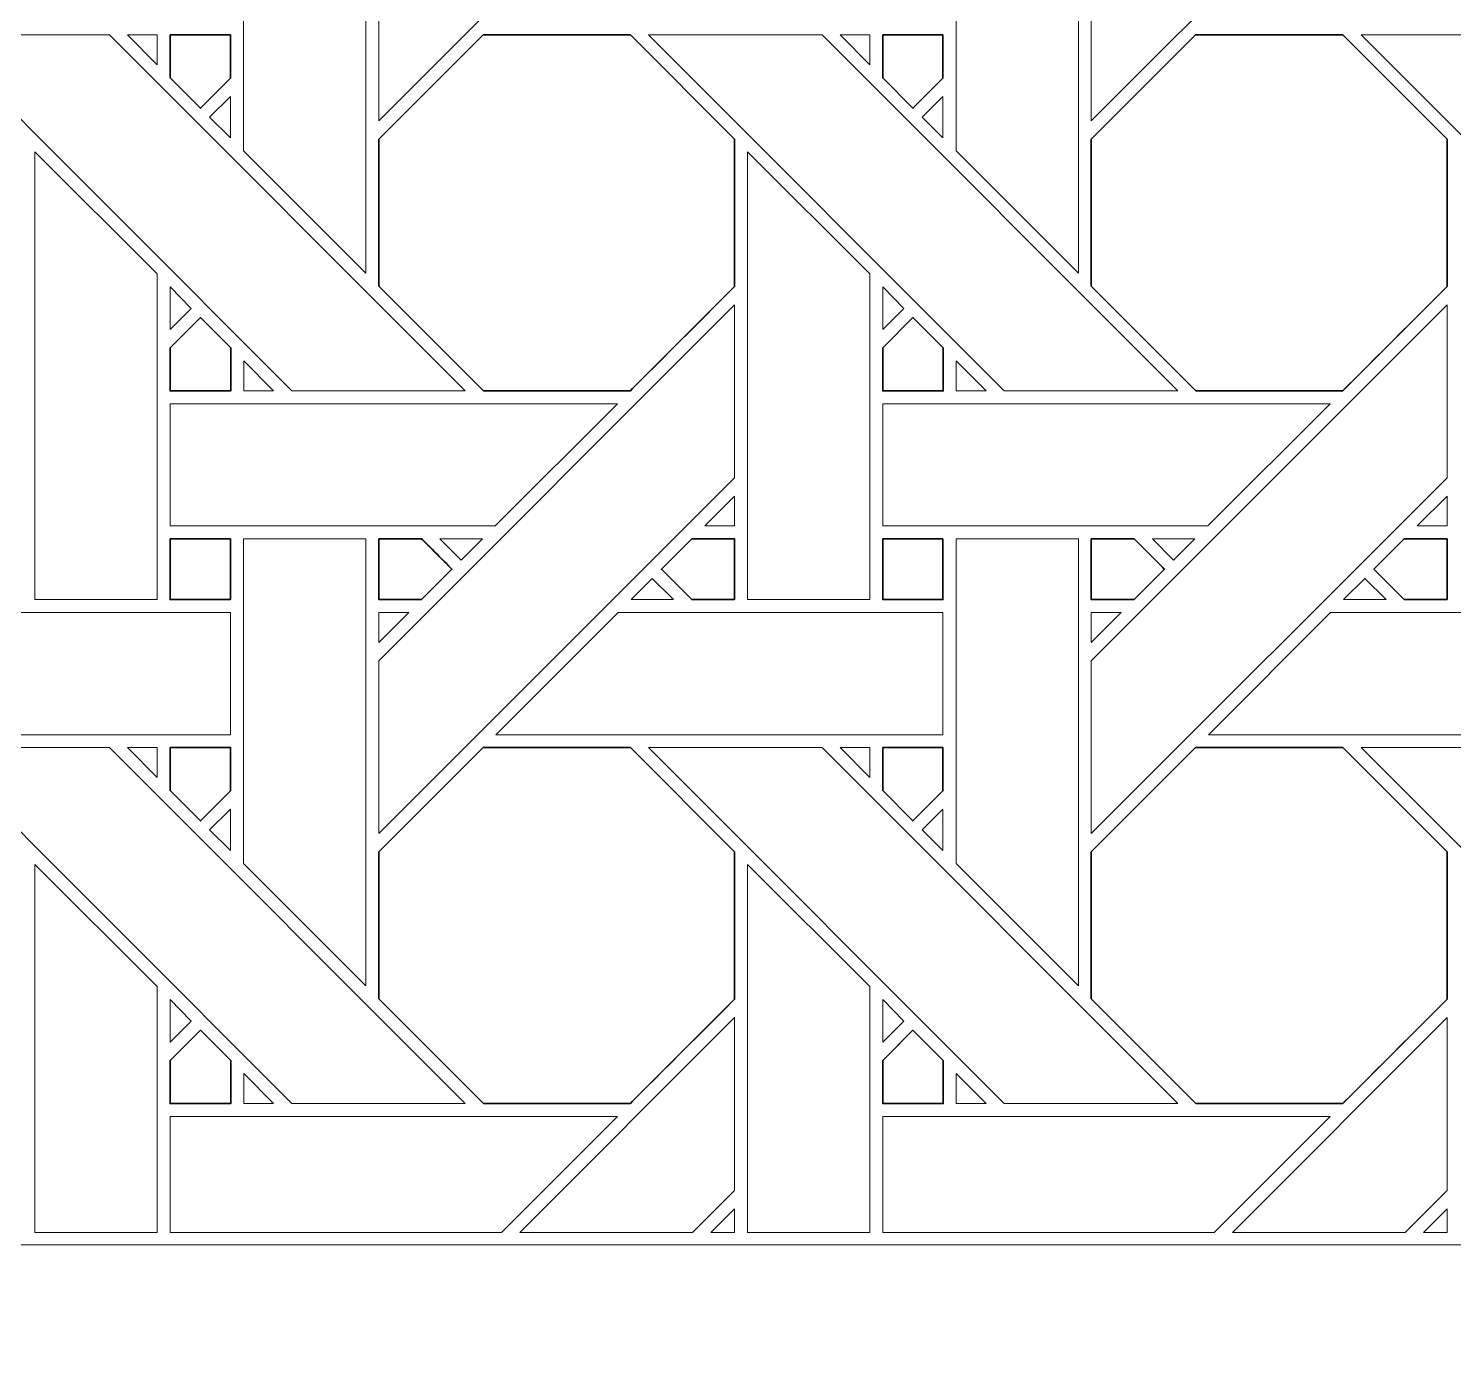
# Model space of a CAD drawing. Header units: inches. Extents: x 6.4 to 30.5, y 3.1 to 18.5.
# Drawn here: x 12.154 to 14.051, y 9.939 to 11.712 of the extents above; entities that cross this region are included whole.
import ezdxf

# ---------------------------------------------------------------- set-up
doc = ezdxf.new("R2010")
doc.units = ezdxf.units.IN
doc.header["$MEASUREMENT"] = 0
doc.layers.add('Design', color=7, linetype='Continuous', lineweight=0)

msp = doc.modelspace()

# ---------------------------------------------------------------- linework, layer by layer
at = {"layer": 'Design', "color": 9, "lineweight": 35, "true_color": 0xdecaa5}
for points, knots in [([(12.3829, 15.0948), (9.0691, 15.0948), (6.3829, 12.4085), (6.3829, 9.0948), (6.3829, 5.7811), (9.0691, 3.0948), (12.3829, 3.0948), (15.6966, 3.0948), (18.3829, 5.7811), (18.3829, 9.0948), (18.3829, 12.4085), (15.6966, 15.0948), (12.3829, 15.0948)], [0, 0, 0, 0, 1, 1, 1, 2, 2, 2, 3, 3, 3, 4, 4, 4, 4]), ([(12.3425, 11.7035), (12.3425, 11.7035), (12.4228, 11.7035), (12.4228, 11.7035), (12.4228, 11.7035), (12.4228, 11.6459), (12.4228, 11.6459), (12.4228, 11.6459), (12.3828, 11.606), (12.3828, 11.606), (12.3828, 11.606), (12.3425, 11.6463), (12.3425, 11.6463), (12.3425, 11.6463), (12.3425, 11.7035), (12.3425, 11.7035)], [0, 0, 0, 0, 1, 1, 1, 2, 2, 2, 3, 3, 3, 4, 4, 4, 5, 5, 5, 5]), ([(12.6204, 11.5648), (12.6204, 11.5648), (12.7591, 11.7035), (12.7591, 11.7035), (12.7591, 11.7035), (12.9553, 11.7035), (12.9553, 11.7035), (12.9553, 11.7035), (13.0941, 11.5648), (13.0941, 11.5648), (13.0941, 11.5648), (13.0941, 11.3686), (13.0941, 11.3686), (13.0763, 11.3507), (12.9643, 11.2389), (12.9553, 11.2299), (12.9553, 11.2299), (12.7596, 11.2299), (12.7596, 11.2299), (12.7596, 11.2299), (12.6204, 11.3691), (12.6204, 11.3691), (12.6204, 11.3691), (12.6204, 11.5648), (12.6204, 11.5648)], [0, 0, 0, 0, 1, 1, 1, 2, 2, 2, 3, 3, 3, 4, 4, 4, 5, 5, 5, 6, 6, 6, 7, 7, 7, 8, 8, 8, 8]), ([(13.2913, 11.7035), (13.2913, 11.7035), (13.3715, 11.7035), (13.3715, 11.7035), (13.3715, 11.7035), (13.3715, 11.6459), (13.3715, 11.6459), (13.3715, 11.6459), (13.3316, 11.606), (13.3316, 11.606), (13.3316, 11.606), (13.2913, 11.6463), (13.2913, 11.6463), (13.2913, 11.6463), (13.2913, 11.7035), (13.2913, 11.7035)], [0, 0, 0, 0, 1, 1, 1, 2, 2, 2, 3, 3, 3, 4, 4, 4, 5, 5, 5, 5]), ([(13.5691, 11.5648), (13.5691, 11.5648), (13.7078, 11.7035), (13.7078, 11.7035), (13.7078, 11.7035), (13.904, 11.7035), (13.904, 11.7035), (13.904, 11.7035), (14.0428, 11.5648), (14.0428, 11.5648), (14.0428, 11.5648), (14.0428, 11.3686), (14.0428, 11.3686), (14.025, 11.3507), (13.9131, 11.2389), (13.9041, 11.2299), (13.9041, 11.2299), (13.7084, 11.2299), (13.7084, 11.2299), (13.7084, 11.2299), (13.5691, 11.3691), (13.5691, 11.3691), (13.5691, 11.3691), (13.5691, 11.5648), (13.5691, 11.5648)], [0, 0, 0, 0, 1, 1, 1, 2, 2, 2, 3, 3, 3, 4, 4, 4, 5, 5, 5, 6, 6, 6, 7, 7, 7, 8, 8, 8, 8]), ([(12.4232, 11.287), (12.4232, 11.287), (12.4232, 11.2297), (12.4232, 11.2297), (12.4232, 11.2297), (12.3425, 11.2297), (12.3425, 11.2297), (12.3425, 11.2297), (12.3425, 11.2869), (12.3425, 11.2869), (12.3425, 11.2869), (12.3829, 11.3273), (12.3829, 11.3273), (12.3829, 11.3273), (12.4232, 11.287), (12.4232, 11.287)], [0, 0, 0, 0, 1, 1, 1, 2, 2, 2, 3, 3, 3, 4, 4, 4, 5, 5, 5, 5]), ([(13.3719, 11.287), (13.3719, 11.287), (13.3719, 11.2297), (13.3719, 11.2297), (13.3719, 11.2297), (13.2913, 11.2297), (13.2913, 11.2297), (13.2913, 11.2297), (13.2913, 11.2869), (13.2913, 11.2869), (13.2913, 11.2869), (13.3316, 11.3273), (13.3316, 11.3273), (13.3316, 11.3273), (13.3719, 11.287), (13.3719, 11.287)], [0, 0, 0, 0, 1, 1, 1, 2, 2, 2, 3, 3, 3, 4, 4, 4, 5, 5, 5, 5]), ([(12.4228, 11.0327), (12.4228, 11.0327), (12.4228, 10.9519), (12.4228, 10.9519), (12.4228, 10.9519), (12.3425, 10.9519), (12.3425, 10.9519), (12.3425, 10.9519), (12.3425, 11.0327), (12.3425, 11.0327), (12.3425, 11.0327), (12.4228, 11.0327), (12.4228, 11.0327)], [0, 0, 0, 0, 1, 1, 1, 2, 2, 2, 3, 3, 3, 4, 4, 4, 4]), ([(12.6204, 11.0327), (12.6204, 11.0327), (12.6775, 11.0327), (12.6775, 11.0327), (12.6826, 11.0276), (12.7134, 10.9967), (12.7178, 10.9923), (12.7178, 10.9923), (12.6774, 10.9519), (12.6774, 10.9519), (12.6774, 10.9519), (12.6204, 10.9519), (12.6204, 10.9519), (12.6204, 10.9519), (12.6204, 11.0327), (12.6204, 11.0327)], [0, 0, 0, 0, 1, 1, 1, 2, 2, 2, 3, 3, 3, 4, 4, 4, 5, 5, 5, 5]), ([(13.0941, 10.9519), (13.0941, 10.9519), (13.037, 10.9519), (13.037, 10.9519), (13.037, 10.9519), (12.9966, 10.9923), (12.9966, 10.9923), (12.9966, 10.9923), (13.037, 11.0327), (13.037, 11.0327), (13.037, 11.0327), (13.0941, 11.0327), (13.0941, 11.0327), (13.0941, 11.0327), (13.0941, 10.9519), (13.0941, 10.9519)], [0, 0, 0, 0, 1, 1, 1, 2, 2, 2, 3, 3, 3, 4, 4, 4, 5, 5, 5, 5]), ([(13.3715, 11.0327), (13.3715, 11.0327), (13.3715, 10.9519), (13.3715, 10.9519), (13.3715, 10.9519), (13.2913, 10.9519), (13.2913, 10.9519), (13.2913, 10.9519), (13.2913, 11.0327), (13.2913, 11.0327), (13.2913, 11.0327), (13.3715, 11.0327), (13.3715, 11.0327)], [0, 0, 0, 0, 1, 1, 1, 2, 2, 2, 3, 3, 3, 4, 4, 4, 4]), ([(13.5691, 11.0327), (13.5691, 11.0327), (13.6262, 11.0327), (13.6262, 11.0327), (13.6313, 11.0276), (13.6621, 10.9967), (13.6665, 10.9923), (13.6665, 10.9923), (13.6261, 10.9519), (13.6261, 10.9519), (13.6261, 10.9519), (13.5691, 10.9519), (13.5691, 10.9519), (13.5691, 10.9519), (13.5691, 11.0327), (13.5691, 11.0327)], [0, 0, 0, 0, 1, 1, 1, 2, 2, 2, 3, 3, 3, 4, 4, 4, 5, 5, 5, 5]), ([(14.0428, 10.9519), (14.0428, 10.9519), (13.9857, 10.9519), (13.9857, 10.9519), (13.9857, 10.9519), (13.9453, 10.9923), (13.9453, 10.9923), (13.9453, 10.9923), (13.9858, 11.0327), (13.9858, 11.0327), (13.9858, 11.0327), (14.0428, 11.0327), (14.0428, 11.0327), (14.0428, 11.0327), (14.0428, 10.9519), (14.0428, 10.9519)], [0, 0, 0, 0, 1, 1, 1, 2, 2, 2, 3, 3, 3, 4, 4, 4, 5, 5, 5, 5]), ([(12.3425, 10.7548), (12.3425, 10.7548), (12.4228, 10.7548), (12.4228, 10.7548), (12.4228, 10.7548), (12.4228, 10.6972), (12.4228, 10.6972), (12.4228, 10.6972), (12.3828, 10.6573), (12.3828, 10.6573), (12.3828, 10.6573), (12.3425, 10.6976), (12.3425, 10.6976), (12.3425, 10.6976), (12.3425, 10.7548), (12.3425, 10.7548)], [0, 0, 0, 0, 1, 1, 1, 2, 2, 2, 3, 3, 3, 4, 4, 4, 5, 5, 5, 5]), ([(12.6204, 10.6161), (12.6204, 10.6161), (12.7591, 10.7548), (12.7591, 10.7548), (12.7591, 10.7548), (12.9553, 10.7548), (12.9553, 10.7548), (12.9553, 10.7548), (13.0941, 10.6161), (13.0941, 10.6161), (13.0941, 10.6161), (13.0941, 10.4199), (13.0941, 10.4199), (13.0763, 10.4019), (12.9643, 10.2902), (12.9553, 10.2812), (12.9553, 10.2812), (12.7596, 10.2812), (12.7596, 10.2812), (12.7596, 10.2812), (12.6204, 10.4204), (12.6204, 10.4204), (12.6204, 10.4204), (12.6204, 10.6161), (12.6204, 10.6161)], [0, 0, 0, 0, 1, 1, 1, 2, 2, 2, 3, 3, 3, 4, 4, 4, 5, 5, 5, 6, 6, 6, 7, 7, 7, 8, 8, 8, 8]), ([(13.2913, 10.7548), (13.2913, 10.7548), (13.3715, 10.7548), (13.3715, 10.7548), (13.3715, 10.7548), (13.3715, 10.6972), (13.3715, 10.6972), (13.3715, 10.6972), (13.3316, 10.6573), (13.3316, 10.6573), (13.3316, 10.6573), (13.2913, 10.6976), (13.2913, 10.6976), (13.2913, 10.6976), (13.2913, 10.7548), (13.2913, 10.7548)], [0, 0, 0, 0, 1, 1, 1, 2, 2, 2, 3, 3, 3, 4, 4, 4, 5, 5, 5, 5]), ([(13.5691, 10.6161), (13.5691, 10.6161), (13.7078, 10.7548), (13.7078, 10.7548), (13.7078, 10.7548), (13.904, 10.7548), (13.904, 10.7548), (13.904, 10.7548), (14.0428, 10.6161), (14.0428, 10.6161), (14.0428, 10.6161), (14.0428, 10.4199), (14.0428, 10.4199), (14.025, 10.4019), (13.9131, 10.2902), (13.9041, 10.2812), (13.9041, 10.2812), (13.7084, 10.2812), (13.7084, 10.2812), (13.7084, 10.2812), (13.5691, 10.4204), (13.5691, 10.4204), (13.5691, 10.4204), (13.5691, 10.6161), (13.5691, 10.6161)], [0, 0, 0, 0, 1, 1, 1, 2, 2, 2, 3, 3, 3, 4, 4, 4, 5, 5, 5, 6, 6, 6, 7, 7, 7, 8, 8, 8, 8]), ([(12.4232, 10.3382), (12.4232, 10.3382), (12.4232, 10.2809), (12.4232, 10.2809), (12.4232, 10.2809), (12.3425, 10.2809), (12.3425, 10.2809), (12.3425, 10.2809), (12.3425, 10.3382), (12.3425, 10.3382), (12.3425, 10.3382), (12.3829, 10.3785), (12.3829, 10.3785), (12.3829, 10.3785), (12.4232, 10.3382), (12.4232, 10.3382)], [0, 0, 0, 0, 1, 1, 1, 2, 2, 2, 3, 3, 3, 4, 4, 4, 5, 5, 5, 5]), ([(13.3719, 10.3382), (13.3719, 10.3382), (13.3719, 10.2809), (13.3719, 10.2809), (13.3719, 10.2809), (13.2913, 10.2809), (13.2913, 10.2809), (13.2913, 10.2809), (13.2913, 10.3382), (13.2913, 10.3382), (13.2913, 10.3382), (13.3316, 10.3785), (13.3316, 10.3785), (13.3316, 10.3785), (13.3719, 10.3382), (13.3719, 10.3382)], [0, 0, 0, 0, 1, 1, 1, 2, 2, 2, 3, 3, 3, 4, 4, 4, 5, 5, 5, 5])]:
    msp.add_open_spline(points, degree=3, knots=knots, dxfattribs=at)
at = {"layer": 'Design'}
for points, knots in [([(17.5336, 10.2044), (17.5284, 10.2288), (17.5229, 10.2531), (17.5174, 10.2773), (16.9806, 12.6174), (14.8857, 14.3629), (12.3829, 14.3629), (9.8455, 14.3629), (7.7275, 12.569), (7.227, 10.1804), (7.2221, 10.1568), (7.211, 10.0929), (7.211, 10.0929), (7.211, 10.0929), (17.5547, 10.0929), (17.5547, 10.0929), (17.5547, 10.0988), (17.5457, 10.1469), (17.5336, 10.2044)], [0, 0, 0, 0, 1, 1, 1, 2, 2, 2, 3, 3, 3, 4, 4, 4, 5, 5, 5, 6, 6, 6, 6]), ([(12.6204, 11.8193), (12.6204, 11.8193), (13.0941, 12.2929), (13.0941, 12.2929), (13.0941, 12.2929), (13.0941, 12.0628), (13.0941, 12.0628), (13.0941, 12.0628), (12.6204, 11.5892), (12.6204, 11.5892), (12.6204, 11.5892), (12.6204, 11.8193), (12.6204, 11.8193)], [0, 0, 0, 0, 1, 1, 1, 2, 2, 2, 3, 3, 3, 4, 4, 4, 4]), ([(14.0428, 12.0628), (14.0428, 12.0628), (13.5691, 11.5892), (13.5691, 11.5892), (13.5691, 11.5892), (13.5691, 11.8193), (13.5691, 11.8193), (13.5691, 11.8193), (14.0428, 12.2929), (14.0428, 12.2929), (14.0428, 12.2929), (14.0428, 12.0628), (14.0428, 12.0628)], [0, 0, 0, 0, 1, 1, 1, 2, 2, 2, 3, 3, 3, 4, 4, 4, 4]), ([(12.6032, 11.9814), (12.6032, 11.9814), (12.6032, 11.3863), (12.6032, 11.3863), (12.6032, 11.3863), (12.4403, 11.5492), (12.4403, 11.5492), (12.4403, 11.5492), (12.4403, 11.9814), (12.4403, 11.9814), (12.4403, 11.9814), (12.6032, 11.9814), (12.6032, 11.9814)], [0, 0, 0, 0, 1, 1, 1, 2, 2, 2, 3, 3, 3, 4, 4, 4, 4]), ([(13.552, 11.9814), (13.552, 11.9814), (13.552, 11.3863), (13.552, 11.3863), (13.552, 11.3863), (13.3891, 11.5492), (13.3891, 11.5492), (13.3891, 11.5492), (13.3891, 11.9814), (13.3891, 11.9814), (13.3891, 11.9814), (13.552, 11.9814), (13.552, 11.9814)], [0, 0, 0, 0, 1, 1, 1, 2, 2, 2, 3, 3, 3, 4, 4, 4, 4]), ([(12.0308, 11.7035), (12.0308, 11.7035), (12.2618, 11.7035), (12.2618, 11.7035), (12.2618, 11.7035), (12.7354, 11.2299), (12.7354, 11.2299), (12.7354, 11.2299), (12.5044, 11.2299), (12.5044, 11.2299), (12.5044, 11.2299), (12.0308, 11.7035), (12.0308, 11.7035)], [0, 0, 0, 0, 1, 1, 1, 2, 2, 2, 3, 3, 3, 4, 4, 4, 4]), ([(12.3253, 11.7035), (12.3253, 11.7035), (12.3253, 11.6637), (12.3253, 11.6637), (12.3253, 11.6637), (12.2859, 11.7035), (12.2859, 11.7035), (12.2859, 11.7035), (12.3253, 11.7035), (12.3253, 11.7035)], [0, 0, 0, 0, 1, 1, 1, 2, 2, 2, 3, 3, 3, 3]), ([(12.3828, 11.606), (12.3828, 11.606), (12.3425, 11.6463), (12.3425, 11.6463), (12.3425, 11.6463), (12.3425, 11.7035), (12.3425, 11.7035), (12.3425, 11.7035), (12.4228, 11.7035), (12.4228, 11.7035), (12.4228, 11.7035), (12.4228, 11.6459), (12.4228, 11.6459), (12.4228, 11.6459), (12.3828, 11.606), (12.3828, 11.606)], [0, 0, 0, 0, 1, 1, 1, 2, 2, 2, 3, 3, 3, 4, 4, 4, 5, 5, 5, 5]), ([(12.6204, 11.3691), (12.6204, 11.3691), (12.6204, 11.5648), (12.6204, 11.5648), (12.6204, 11.5648), (12.7591, 11.7035), (12.7591, 11.7035), (12.7591, 11.7035), (12.9553, 11.7035), (12.9553, 11.7035), (12.9553, 11.7035), (13.0941, 11.5648), (13.0941, 11.5648), (13.0941, 11.5648), (13.0941, 11.3686), (13.0941, 11.3686), (13.0761, 11.3504), (12.9642, 11.2388), (12.9553, 11.2299), (12.9553, 11.2299), (12.7596, 11.2299), (12.7596, 11.2299), (12.7596, 11.2299), (12.6204, 11.3691), (12.6204, 11.3691)], [0, 0, 0, 0, 1, 1, 1, 2, 2, 2, 3, 3, 3, 4, 4, 4, 5, 5, 5, 6, 6, 6, 7, 7, 7, 8, 8, 8, 8]), ([(12.9795, 11.7035), (12.9795, 11.7035), (13.2105, 11.7035), (13.2105, 11.7035), (13.2105, 11.7035), (13.6841, 11.2299), (13.6841, 11.2299), (13.6841, 11.2299), (13.4531, 11.2299), (13.4531, 11.2299), (13.4531, 11.2299), (12.9795, 11.7035), (12.9795, 11.7035)], [0, 0, 0, 0, 1, 1, 1, 2, 2, 2, 3, 3, 3, 4, 4, 4, 4]), ([(13.2741, 11.7035), (13.2741, 11.7035), (13.2741, 11.6637), (13.2741, 11.6637), (13.2741, 11.6637), (13.2346, 11.7035), (13.2346, 11.7035), (13.2346, 11.7035), (13.2741, 11.7035), (13.2741, 11.7035)], [0, 0, 0, 0, 1, 1, 1, 2, 2, 2, 3, 3, 3, 3]), ([(13.3316, 11.606), (13.3316, 11.606), (13.2913, 11.6463), (13.2913, 11.6463), (13.2913, 11.6463), (13.2913, 11.7035), (13.2913, 11.7035), (13.2913, 11.7035), (13.3715, 11.7035), (13.3715, 11.7035), (13.3715, 11.7035), (13.3715, 11.6459), (13.3715, 11.6459), (13.3715, 11.6459), (13.3316, 11.606), (13.3316, 11.606)], [0, 0, 0, 0, 1, 1, 1, 2, 2, 2, 3, 3, 3, 4, 4, 4, 5, 5, 5, 5]), ([(13.5691, 11.3691), (13.5691, 11.3691), (13.5691, 11.5648), (13.5691, 11.5648), (13.5691, 11.5648), (13.7078, 11.7035), (13.7078, 11.7035), (13.7078, 11.7035), (13.904, 11.7035), (13.904, 11.7035), (13.904, 11.7035), (14.0428, 11.5648), (14.0428, 11.5648), (14.0428, 11.5648), (14.0428, 11.3686), (14.0428, 11.3686), (14.0244, 11.3501), (13.9126, 11.2384), (13.9041, 11.2299), (13.9041, 11.2299), (13.7084, 11.2299), (13.7084, 11.2299), (13.7084, 11.2299), (13.5691, 11.3691), (13.5691, 11.3691)], [0, 0, 0, 0, 1, 1, 1, 2, 2, 2, 3, 3, 3, 4, 4, 4, 5, 5, 5, 6, 6, 6, 7, 7, 7, 8, 8, 8, 8]), ([(13.9283, 11.7035), (13.9283, 11.7035), (14.1592, 11.7035), (14.1592, 11.7035), (14.1592, 11.7035), (14.6329, 11.2299), (14.6329, 11.2299), (14.6329, 11.2299), (14.4018, 11.2299), (14.4018, 11.2299), (14.4018, 11.2299), (13.9283, 11.7035), (13.9283, 11.7035)], [0, 0, 0, 0, 1, 1, 1, 2, 2, 2, 3, 3, 3, 4, 4, 4, 4]), ([(12.4228, 11.6217), (12.4228, 11.6217), (12.4228, 11.5665), (12.4228, 11.5665), (12.4228, 11.5665), (12.395, 11.5939), (12.395, 11.5939), (12.395, 11.5939), (12.4228, 11.6217), (12.4228, 11.6217)], [0, 0, 0, 0, 1, 1, 1, 2, 2, 2, 3, 3, 3, 3]), ([(13.3715, 11.6217), (13.3715, 11.6217), (13.3715, 11.5665), (13.3715, 11.5665), (13.3715, 11.5665), (13.3438, 11.5939), (13.3438, 11.5939), (13.3438, 11.5939), (13.3715, 11.6217), (13.3715, 11.6217)], [0, 0, 0, 0, 1, 1, 1, 2, 2, 2, 3, 3, 3, 3]), ([(12.3252, 11.3855), (12.3252, 11.3855), (12.3252, 10.9519), (12.3252, 10.9519), (12.3252, 10.9519), (12.1625, 10.9519), (12.1625, 10.9519), (12.1625, 10.9519), (12.1625, 11.5477), (12.1625, 11.5477), (12.1625, 11.5477), (12.3252, 11.3855), (12.3252, 11.3855)], [0, 0, 0, 0, 1, 1, 1, 2, 2, 2, 3, 3, 3, 4, 4, 4, 4]), ([(13.274, 11.3856), (13.274, 11.3856), (13.274, 10.9519), (13.274, 10.9519), (13.274, 10.9519), (13.1112, 10.9519), (13.1112, 10.9519), (13.1112, 10.9519), (13.1112, 11.5477), (13.1112, 11.5477), (13.1112, 11.5477), (13.274, 11.3856), (13.274, 11.3856)], [0, 0, 0, 0, 1, 1, 1, 2, 2, 2, 3, 3, 3, 4, 4, 4, 4]), ([(12.3425, 11.3113), (12.3425, 11.3113), (12.3425, 11.3681), (12.3425, 11.3681), (12.3425, 11.3681), (12.3707, 11.3395), (12.3707, 11.3395), (12.3707, 11.3395), (12.3425, 11.3113), (12.3425, 11.3113)], [0, 0, 0, 0, 1, 1, 1, 2, 2, 2, 3, 3, 3, 3]), ([(13.2913, 11.3113), (13.2913, 11.3113), (13.2913, 11.3681), (13.2913, 11.3681), (13.2913, 11.3681), (13.3195, 11.3395), (13.3195, 11.3395), (13.3195, 11.3395), (13.2913, 11.3113), (13.2913, 11.3113)], [0, 0, 0, 0, 1, 1, 1, 2, 2, 2, 3, 3, 3, 3]), ([(12.6204, 10.8705), (12.6204, 10.8705), (13.0941, 11.3441), (13.0941, 11.3441), (13.0941, 11.3441), (13.0941, 11.1141), (13.0941, 11.1141), (13.0941, 11.1141), (12.6204, 10.6404), (12.6204, 10.6404), (12.6204, 10.6404), (12.6204, 10.8705), (12.6204, 10.8705)], [0, 0, 0, 0, 1, 1, 1, 2, 2, 2, 3, 3, 3, 4, 4, 4, 4]), ([(13.5691, 10.8705), (13.5691, 10.8705), (14.0428, 11.3441), (14.0428, 11.3441), (14.0428, 11.3441), (14.0428, 11.1141), (14.0428, 11.1141), (14.0428, 11.1141), (13.5691, 10.6404), (13.5691, 10.6404), (13.5691, 10.6404), (13.5691, 10.8705), (13.5691, 10.8705)], [0, 0, 0, 0, 1, 1, 1, 2, 2, 2, 3, 3, 3, 4, 4, 4, 4]), ([(12.3829, 11.3273), (12.3829, 11.3273), (12.4232, 11.287), (12.4232, 11.287), (12.4232, 11.287), (12.4232, 11.2297), (12.4232, 11.2297), (12.4232, 11.2297), (12.3425, 11.2297), (12.3425, 11.2297), (12.3425, 11.2297), (12.3425, 11.2869), (12.3425, 11.2869), (12.3425, 11.2869), (12.3829, 11.3273), (12.3829, 11.3273)], [0, 0, 0, 0, 1, 1, 1, 2, 2, 2, 3, 3, 3, 4, 4, 4, 5, 5, 5, 5]), ([(13.3316, 11.3273), (13.3316, 11.3273), (13.3719, 11.287), (13.3719, 11.287), (13.3719, 11.287), (13.3719, 11.2297), (13.3719, 11.2297), (13.3719, 11.2297), (13.2913, 11.2297), (13.2913, 11.2297), (13.2913, 11.2297), (13.2913, 11.2869), (13.2913, 11.2869), (13.2913, 11.2869), (13.3316, 11.3273), (13.3316, 11.3273)], [0, 0, 0, 0, 1, 1, 1, 2, 2, 2, 3, 3, 3, 4, 4, 4, 5, 5, 5, 5]), ([(12.4802, 11.2299), (12.4802, 11.2299), (12.4405, 11.2299), (12.4405, 11.2299), (12.4405, 11.2299), (12.4405, 11.2697), (12.4405, 11.2697), (12.4405, 11.2697), (12.4802, 11.2299), (12.4802, 11.2299)], [0, 0, 0, 0, 1, 1, 1, 2, 2, 2, 3, 3, 3, 3]), ([(13.4289, 11.2299), (13.4289, 11.2299), (13.3892, 11.2299), (13.3892, 11.2299), (13.3892, 11.2299), (13.3892, 11.2697), (13.3892, 11.2697), (13.3892, 11.2697), (13.4289, 11.2299), (13.4289, 11.2299)], [0, 0, 0, 0, 1, 1, 1, 2, 2, 2, 3, 3, 3, 3]), ([(12.3425, 11.0499), (12.3425, 11.0499), (12.3425, 11.2126), (12.3425, 11.2126), (12.3425, 11.2126), (12.9383, 11.2126), (12.9383, 11.2126), (12.9383, 11.2126), (12.7755, 11.0499), (12.7755, 11.0499), (12.7755, 11.0499), (12.3425, 11.0499), (12.3425, 11.0499)], [0, 0, 0, 0, 1, 1, 1, 2, 2, 2, 3, 3, 3, 4, 4, 4, 4]), ([(13.2913, 11.0499), (13.2913, 11.0499), (13.2913, 11.2126), (13.2913, 11.2126), (13.2913, 11.2126), (13.887, 11.2126), (13.887, 11.2126), (13.887, 11.2126), (13.7242, 11.0499), (13.7242, 11.0499), (13.7242, 11.0499), (13.2913, 11.0499), (13.2913, 11.0499)], [0, 0, 0, 0, 1, 1, 1, 2, 2, 2, 3, 3, 3, 4, 4, 4, 4]), ([(13.0543, 11.0499), (13.0543, 11.0499), (13.0941, 11.0897), (13.0941, 11.0897), (13.0941, 11.0897), (13.0941, 11.0499), (13.0941, 11.0499), (13.0941, 11.0499), (13.0543, 11.0499), (13.0543, 11.0499)], [0, 0, 0, 0, 1, 1, 1, 2, 2, 2, 3, 3, 3, 3]), ([(14.003, 11.0499), (14.003, 11.0499), (14.0428, 11.0897), (14.0428, 11.0897), (14.0428, 11.0897), (14.0428, 11.0499), (14.0428, 11.0499), (14.0428, 11.0499), (14.003, 11.0499), (14.003, 11.0499)], [0, 0, 0, 0, 1, 1, 1, 2, 2, 2, 3, 3, 3, 3]), ([(12.4228, 11.0327), (12.4228, 11.0327), (12.4228, 10.9519), (12.4228, 10.9519), (12.4228, 10.9519), (12.3425, 10.9519), (12.3425, 10.9519), (12.3425, 10.9519), (12.3425, 11.0327), (12.3425, 11.0327), (12.3425, 11.0327), (12.4228, 11.0327), (12.4228, 11.0327)], [0, 0, 0, 0, 1, 1, 1, 2, 2, 2, 3, 3, 3, 4, 4, 4, 4]), ([(12.6032, 11.0326), (12.6032, 11.0326), (12.6032, 10.4375), (12.6032, 10.4375), (12.6032, 10.4375), (12.4403, 10.6004), (12.4403, 10.6004), (12.4403, 10.6004), (12.4403, 11.0326), (12.4403, 11.0326), (12.4403, 11.0326), (12.6032, 11.0326), (12.6032, 11.0326)], [0, 0, 0, 0, 1, 1, 1, 2, 2, 2, 3, 3, 3, 4, 4, 4, 4]), ([(12.6204, 11.0327), (12.6204, 11.0327), (12.6775, 11.0327), (12.6775, 11.0327), (12.6828, 11.0274), (12.7136, 10.9965), (12.7178, 10.9923), (12.7178, 10.9923), (12.6774, 10.9519), (12.6774, 10.9519), (12.6774, 10.9519), (12.6204, 10.9519), (12.6204, 10.9519), (12.6204, 10.9519), (12.6204, 11.0327), (12.6204, 11.0327)], [0, 0, 0, 0, 1, 1, 1, 2, 2, 2, 3, 3, 3, 4, 4, 4, 5, 5, 5, 5]), ([(12.7583, 11.0326), (12.7583, 11.0326), (12.73, 11.0045), (12.73, 11.0045), (12.73, 11.0045), (12.7018, 11.0326), (12.7018, 11.0326), (12.7018, 11.0326), (12.7583, 11.0326), (12.7583, 11.0326)], [0, 0, 0, 0, 1, 1, 1, 2, 2, 2, 3, 3, 3, 3]), ([(12.9966, 10.9923), (12.9966, 10.9923), (13.037, 11.0327), (13.037, 11.0327), (13.037, 11.0327), (13.0941, 11.0327), (13.0941, 11.0327), (13.0941, 11.0327), (13.0941, 10.9519), (13.0941, 10.9519), (13.0941, 10.9519), (13.037, 10.9519), (13.037, 10.9519), (13.037, 10.9519), (12.9966, 10.9923), (12.9966, 10.9923)], [0, 0, 0, 0, 1, 1, 1, 2, 2, 2, 3, 3, 3, 4, 4, 4, 5, 5, 5, 5]), ([(13.3715, 11.0327), (13.3715, 11.0327), (13.3715, 10.9519), (13.3715, 10.9519), (13.3715, 10.9519), (13.2913, 10.9519), (13.2913, 10.9519), (13.2913, 10.9519), (13.2913, 11.0327), (13.2913, 11.0327), (13.2913, 11.0327), (13.3715, 11.0327), (13.3715, 11.0327)], [0, 0, 0, 0, 1, 1, 1, 2, 2, 2, 3, 3, 3, 4, 4, 4, 4]), ([(13.552, 11.0326), (13.552, 11.0326), (13.552, 10.4375), (13.552, 10.4375), (13.552, 10.4375), (13.3891, 10.6005), (13.3891, 10.6005), (13.3891, 10.6005), (13.3891, 11.0326), (13.3891, 11.0326), (13.3891, 11.0326), (13.552, 11.0326), (13.552, 11.0326)], [0, 0, 0, 0, 1, 1, 1, 2, 2, 2, 3, 3, 3, 4, 4, 4, 4]), ([(13.5691, 10.9519), (13.5691, 10.9519), (13.5691, 11.0327), (13.5691, 11.0327), (13.5691, 11.0327), (13.6262, 11.0327), (13.6262, 11.0327), (13.6313, 11.0276), (13.6621, 10.9967), (13.6665, 10.9923), (13.6665, 10.9923), (13.6261, 10.9519), (13.6261, 10.9519), (13.6261, 10.9519), (13.5691, 10.9519), (13.5691, 10.9519)], [0, 0, 0, 0, 1, 1, 1, 2, 2, 2, 3, 3, 3, 4, 4, 4, 5, 5, 5, 5]), ([(13.6505, 11.0326), (13.6505, 11.0326), (13.707, 11.0326), (13.707, 11.0326), (13.707, 11.0326), (13.6787, 11.0045), (13.6787, 11.0045), (13.6787, 11.0045), (13.6505, 11.0326), (13.6505, 11.0326)], [0, 0, 0, 0, 1, 1, 1, 2, 2, 2, 3, 3, 3, 3]), ([(13.9453, 10.9923), (13.9453, 10.9923), (13.9858, 11.0327), (13.9858, 11.0327), (13.9858, 11.0327), (14.0428, 11.0327), (14.0428, 11.0327), (14.0428, 11.0327), (14.0428, 10.9519), (14.0428, 10.9519), (14.0428, 10.9519), (13.9857, 10.9519), (13.9857, 10.9519), (13.9857, 10.9519), (13.9453, 10.9923), (13.9453, 10.9923)], [0, 0, 0, 0, 1, 1, 1, 2, 2, 2, 3, 3, 3, 4, 4, 4, 5, 5, 5, 5]), ([(13.0127, 10.9519), (13.0127, 10.9519), (12.9562, 10.9519), (12.9562, 10.9519), (12.9562, 10.9519), (12.9845, 10.9801), (12.9845, 10.9801), (12.9845, 10.9801), (13.0127, 10.9519), (13.0127, 10.9519)], [0, 0, 0, 0, 1, 1, 1, 2, 2, 2, 3, 3, 3, 3]), ([(13.9615, 10.9519), (13.9615, 10.9519), (13.905, 10.9519), (13.905, 10.9519), (13.905, 10.9519), (13.9332, 10.9801), (13.9332, 10.9801), (13.9332, 10.9801), (13.9615, 10.9519), (13.9615, 10.9519)], [0, 0, 0, 0, 1, 1, 1, 2, 2, 2, 3, 3, 3, 3]), ([(11.8275, 10.7719), (11.8275, 10.7719), (11.9904, 10.9347), (11.9904, 10.9347), (11.9904, 10.9347), (12.4228, 10.9347), (12.4228, 10.9347), (12.4228, 10.9347), (12.4228, 10.7719), (12.4228, 10.7719), (12.4228, 10.7719), (11.8275, 10.7719), (11.8275, 10.7719)], [0, 0, 0, 0, 1, 1, 1, 2, 2, 2, 3, 3, 3, 4, 4, 4, 4]), ([(12.6602, 10.9347), (12.6602, 10.9347), (12.6204, 10.8949), (12.6204, 10.8949), (12.6204, 10.8949), (12.6204, 10.9347), (12.6204, 10.9347), (12.6204, 10.9347), (12.6602, 10.9347), (12.6602, 10.9347)], [0, 0, 0, 0, 1, 1, 1, 2, 2, 2, 3, 3, 3, 3]), ([(12.7762, 10.7719), (12.7762, 10.7719), (12.9391, 10.9347), (12.9391, 10.9347), (12.9391, 10.9347), (13.3715, 10.9347), (13.3715, 10.9347), (13.3715, 10.9347), (13.3715, 10.7719), (13.3715, 10.7719), (13.3715, 10.7719), (12.7762, 10.7719), (12.7762, 10.7719)], [0, 0, 0, 0, 1, 1, 1, 2, 2, 2, 3, 3, 3, 4, 4, 4, 4]), ([(13.609, 10.9347), (13.609, 10.9347), (13.5691, 10.8949), (13.5691, 10.8949), (13.5691, 10.8949), (13.5691, 10.9347), (13.5691, 10.9347), (13.5691, 10.9347), (13.609, 10.9347), (13.609, 10.9347)], [0, 0, 0, 0, 1, 1, 1, 2, 2, 2, 3, 3, 3, 3]), ([(13.725, 10.7719), (13.725, 10.7719), (13.8878, 10.9347), (13.8878, 10.9347), (13.8878, 10.9347), (14.3203, 10.9347), (14.3203, 10.9347), (14.3203, 10.9347), (14.3203, 10.7719), (14.3203, 10.7719), (14.3203, 10.7719), (13.725, 10.7719), (13.725, 10.7719)], [0, 0, 0, 0, 1, 1, 1, 2, 2, 2, 3, 3, 3, 4, 4, 4, 4]), ([(12.0308, 10.7548), (12.0308, 10.7548), (12.2618, 10.7548), (12.2618, 10.7548), (12.2618, 10.7548), (12.7354, 10.2811), (12.7354, 10.2811), (12.7354, 10.2811), (12.5044, 10.2811), (12.5044, 10.2811), (12.5044, 10.2811), (12.0308, 10.7548), (12.0308, 10.7548)], [0, 0, 0, 0, 1, 1, 1, 2, 2, 2, 3, 3, 3, 4, 4, 4, 4]), ([(12.3253, 10.7548), (12.3253, 10.7548), (12.3253, 10.715), (12.3253, 10.715), (12.3253, 10.715), (12.2859, 10.7548), (12.2859, 10.7548), (12.2859, 10.7548), (12.3253, 10.7548), (12.3253, 10.7548)], [0, 0, 0, 0, 1, 1, 1, 2, 2, 2, 3, 3, 3, 3]), ([(12.3828, 10.6573), (12.3828, 10.6573), (12.3425, 10.6976), (12.3425, 10.6976), (12.3425, 10.6976), (12.3425, 10.7548), (12.3425, 10.7548), (12.3425, 10.7548), (12.4228, 10.7548), (12.4228, 10.7548), (12.4228, 10.7548), (12.4228, 10.6972), (12.4228, 10.6972), (12.4228, 10.6972), (12.3828, 10.6573), (12.3828, 10.6573)], [0, 0, 0, 0, 1, 1, 1, 2, 2, 2, 3, 3, 3, 4, 4, 4, 5, 5, 5, 5]), ([(12.6204, 10.4204), (12.6204, 10.4204), (12.6204, 10.6161), (12.6204, 10.6161), (12.6204, 10.6161), (12.7591, 10.7548), (12.7591, 10.7548), (12.7591, 10.7548), (12.9553, 10.7548), (12.9553, 10.7548), (12.9553, 10.7548), (13.0941, 10.6161), (13.0941, 10.6161), (13.0941, 10.6161), (13.0941, 10.4199), (13.0941, 10.4199), (13.0759, 10.4016), (12.9641, 10.2899), (12.9553, 10.2812), (12.9553, 10.2812), (12.7596, 10.2812), (12.7596, 10.2812), (12.7596, 10.2812), (12.6204, 10.4204), (12.6204, 10.4204)], [0, 0, 0, 0, 1, 1, 1, 2, 2, 2, 3, 3, 3, 4, 4, 4, 5, 5, 5, 6, 6, 6, 7, 7, 7, 8, 8, 8, 8]), ([(12.9795, 10.7548), (12.9795, 10.7548), (13.2105, 10.7548), (13.2105, 10.7548), (13.2105, 10.7548), (13.6841, 10.2811), (13.6841, 10.2811), (13.6841, 10.2811), (13.4531, 10.2811), (13.4531, 10.2811), (13.4531, 10.2811), (12.9795, 10.7548), (12.9795, 10.7548)], [0, 0, 0, 0, 1, 1, 1, 2, 2, 2, 3, 3, 3, 4, 4, 4, 4]), ([(13.2741, 10.7548), (13.2741, 10.7548), (13.2741, 10.715), (13.2741, 10.715), (13.2741, 10.715), (13.2346, 10.7548), (13.2346, 10.7548), (13.2346, 10.7548), (13.2741, 10.7548), (13.2741, 10.7548)], [0, 0, 0, 0, 1, 1, 1, 2, 2, 2, 3, 3, 3, 3]), ([(13.3316, 10.6573), (13.3316, 10.6573), (13.2913, 10.6976), (13.2913, 10.6976), (13.2913, 10.6976), (13.2913, 10.7548), (13.2913, 10.7548), (13.2913, 10.7548), (13.3715, 10.7548), (13.3715, 10.7548), (13.3715, 10.7548), (13.3715, 10.6972), (13.3715, 10.6972), (13.3715, 10.6972), (13.3316, 10.6573), (13.3316, 10.6573)], [0, 0, 0, 0, 1, 1, 1, 2, 2, 2, 3, 3, 3, 4, 4, 4, 5, 5, 5, 5]), ([(13.5691, 10.4204), (13.5691, 10.4204), (13.5691, 10.6161), (13.5691, 10.6161), (13.5691, 10.6161), (13.7078, 10.7548), (13.7078, 10.7548), (13.7078, 10.7548), (13.904, 10.7548), (13.904, 10.7548), (13.904, 10.7548), (14.0428, 10.6161), (14.0428, 10.6161), (14.0428, 10.6161), (14.0428, 10.4199), (14.0428, 10.4199), (14.0246, 10.4015), (13.9128, 10.2899), (13.9041, 10.2812), (13.9041, 10.2812), (13.7084, 10.2812), (13.7084, 10.2812), (13.7084, 10.2812), (13.5691, 10.4204), (13.5691, 10.4204)], [0, 0, 0, 0, 1, 1, 1, 2, 2, 2, 3, 3, 3, 4, 4, 4, 5, 5, 5, 6, 6, 6, 7, 7, 7, 8, 8, 8, 8]), ([(13.9283, 10.7548), (13.9283, 10.7548), (14.1592, 10.7548), (14.1592, 10.7548), (14.1592, 10.7548), (14.6329, 10.2811), (14.6329, 10.2811), (14.6329, 10.2811), (14.4018, 10.2811), (14.4018, 10.2811), (14.4018, 10.2811), (13.9283, 10.7548), (13.9283, 10.7548)], [0, 0, 0, 0, 1, 1, 1, 2, 2, 2, 3, 3, 3, 4, 4, 4, 4]), ([(12.4228, 10.6729), (12.4228, 10.6729), (12.4228, 10.6178), (12.4228, 10.6178), (12.4228, 10.6178), (12.395, 10.6452), (12.395, 10.6452), (12.395, 10.6452), (12.4228, 10.6729), (12.4228, 10.6729)], [0, 0, 0, 0, 1, 1, 1, 2, 2, 2, 3, 3, 3, 3]), ([(13.3715, 10.6729), (13.3715, 10.6729), (13.3715, 10.6178), (13.3715, 10.6178), (13.3715, 10.6178), (13.3438, 10.6452), (13.3438, 10.6452), (13.3438, 10.6452), (13.3715, 10.6729), (13.3715, 10.6729)], [0, 0, 0, 0, 1, 1, 1, 2, 2, 2, 3, 3, 3, 3]), ([(12.3252, 10.1095), (12.3252, 10.1095), (12.1625, 10.1095), (12.1625, 10.1095), (12.1625, 10.1095), (12.1625, 10.599), (12.1625, 10.599), (12.1625, 10.599), (12.3252, 10.4368), (12.3252, 10.4368), (12.3252, 10.4368), (12.3252, 10.1095), (12.3252, 10.1095)], [0, 0, 0, 0, 1, 1, 1, 2, 2, 2, 3, 3, 3, 4, 4, 4, 4]), ([(13.274, 10.1095), (13.274, 10.1095), (13.1112, 10.1095), (13.1112, 10.1095), (13.1112, 10.1095), (13.1112, 10.599), (13.1112, 10.599), (13.1112, 10.599), (13.274, 10.4368), (13.274, 10.4368), (13.274, 10.4368), (13.274, 10.1095), (13.274, 10.1095)], [0, 0, 0, 0, 1, 1, 1, 2, 2, 2, 3, 3, 3, 4, 4, 4, 4]), ([(12.3707, 10.3908), (12.3707, 10.3908), (12.3425, 10.3626), (12.3425, 10.3626), (12.3425, 10.3626), (12.3425, 10.4193), (12.3425, 10.4193), (12.3425, 10.4193), (12.3707, 10.3908), (12.3707, 10.3908)], [0, 0, 0, 0, 1, 1, 1, 2, 2, 2, 3, 3, 3, 3]), ([(13.3195, 10.3908), (13.3195, 10.3908), (13.2913, 10.3626), (13.2913, 10.3626), (13.2913, 10.3626), (13.2913, 10.4193), (13.2913, 10.4193), (13.2913, 10.4193), (13.3195, 10.3908), (13.3195, 10.3908)], [0, 0, 0, 0, 1, 1, 1, 2, 2, 2, 3, 3, 3, 3]), ([(13.0941, 10.1654), (13.0941, 10.1654), (13.0382, 10.1095), (13.0382, 10.1095), (13.0382, 10.1095), (12.8081, 10.1095), (12.8081, 10.1095), (12.8081, 10.1095), (13.0941, 10.3954), (13.0941, 10.3954), (13.0941, 10.3954), (13.0941, 10.1654), (13.0941, 10.1654)], [0, 0, 0, 0, 1, 1, 1, 2, 2, 2, 3, 3, 3, 4, 4, 4, 4]), ([(14.0428, 10.1654), (14.0428, 10.1654), (13.9869, 10.1095), (13.9869, 10.1095), (13.9869, 10.1095), (13.7569, 10.1095), (13.7569, 10.1095), (13.7569, 10.1095), (14.0428, 10.3954), (14.0428, 10.3954), (14.0428, 10.3954), (14.0428, 10.1654), (14.0428, 10.1654)], [0, 0, 0, 0, 1, 1, 1, 2, 2, 2, 3, 3, 3, 4, 4, 4, 4]), ([(12.3425, 10.3382), (12.3425, 10.3382), (12.3829, 10.3785), (12.3829, 10.3785), (12.3829, 10.3785), (12.4232, 10.3382), (12.4232, 10.3382), (12.4232, 10.3382), (12.4232, 10.2809), (12.4232, 10.2809), (12.4232, 10.2809), (12.3425, 10.2809), (12.3425, 10.2809), (12.3425, 10.2809), (12.3425, 10.3382), (12.3425, 10.3382)], [0, 0, 0, 0, 1, 1, 1, 2, 2, 2, 3, 3, 3, 4, 4, 4, 5, 5, 5, 5]), ([(13.2913, 10.3382), (13.2913, 10.3382), (13.2973, 10.3442), (13.2973, 10.3442), (13.2973, 10.3442), (13.3316, 10.3785), (13.3316, 10.3785), (13.3316, 10.3785), (13.3719, 10.3382), (13.3719, 10.3382), (13.3719, 10.3382), (13.3719, 10.2809), (13.3719, 10.2809), (13.3719, 10.2809), (13.2913, 10.2809), (13.2913, 10.2809), (13.2913, 10.2809), (13.2913, 10.3382), (13.2913, 10.3382)], [0, 0, 0, 0, 1, 1, 1, 2, 2, 2, 3, 3, 3, 4, 4, 4, 5, 5, 5, 6, 6, 6, 6]), ([(12.4802, 10.2811), (12.4802, 10.2811), (12.4405, 10.2811), (12.4405, 10.2811), (12.4405, 10.2811), (12.4405, 10.3209), (12.4405, 10.3209), (12.4405, 10.3209), (12.4802, 10.2811), (12.4802, 10.2811)], [0, 0, 0, 0, 1, 1, 1, 2, 2, 2, 3, 3, 3, 3]), ([(13.4289, 10.2811), (13.4289, 10.2811), (13.3892, 10.2811), (13.3892, 10.2811), (13.3892, 10.2811), (13.3892, 10.3209), (13.3892, 10.3209), (13.3892, 10.3209), (13.4289, 10.2811), (13.4289, 10.2811)], [0, 0, 0, 0, 1, 1, 1, 2, 2, 2, 3, 3, 3, 3]), ([(12.3425, 10.1095), (12.3425, 10.1095), (12.3425, 10.2639), (12.3425, 10.2639), (12.3425, 10.2639), (12.9382, 10.2639), (12.9382, 10.2639), (12.9382, 10.2639), (12.7838, 10.1095), (12.7838, 10.1095), (12.7838, 10.1095), (12.3425, 10.1095), (12.3425, 10.1095)], [0, 0, 0, 0, 1, 1, 1, 2, 2, 2, 3, 3, 3, 4, 4, 4, 4]), ([(13.2913, 10.1095), (13.2913, 10.1095), (13.2913, 10.2639), (13.2913, 10.2639), (13.2913, 10.2639), (13.887, 10.2639), (13.887, 10.2639), (13.887, 10.2639), (13.7326, 10.1095), (13.7326, 10.1095), (13.7326, 10.1095), (13.2913, 10.1095), (13.2913, 10.1095)], [0, 0, 0, 0, 1, 1, 1, 2, 2, 2, 3, 3, 3, 4, 4, 4, 4]), ([(13.0941, 10.1095), (13.0941, 10.1095), (13.0626, 10.1095), (13.0626, 10.1095), (13.0626, 10.1095), (13.0941, 10.141), (13.0941, 10.141), (13.0941, 10.141), (13.0941, 10.1095), (13.0941, 10.1095)], [0, 0, 0, 0, 1, 1, 1, 2, 2, 2, 3, 3, 3, 3]), ([(14.0428, 10.1095), (14.0428, 10.1095), (14.0113, 10.1095), (14.0113, 10.1095), (14.0113, 10.1095), (14.0428, 10.141), (14.0428, 10.141), (14.0428, 10.141), (14.0428, 10.1095), (14.0428, 10.1095)], [0, 0, 0, 0, 1, 1, 1, 2, 2, 2, 3, 3, 3, 3])]:
    msp.add_open_spline(points, degree=3, knots=knots, dxfattribs=at)

doc.saveas('drawing.dxf')
